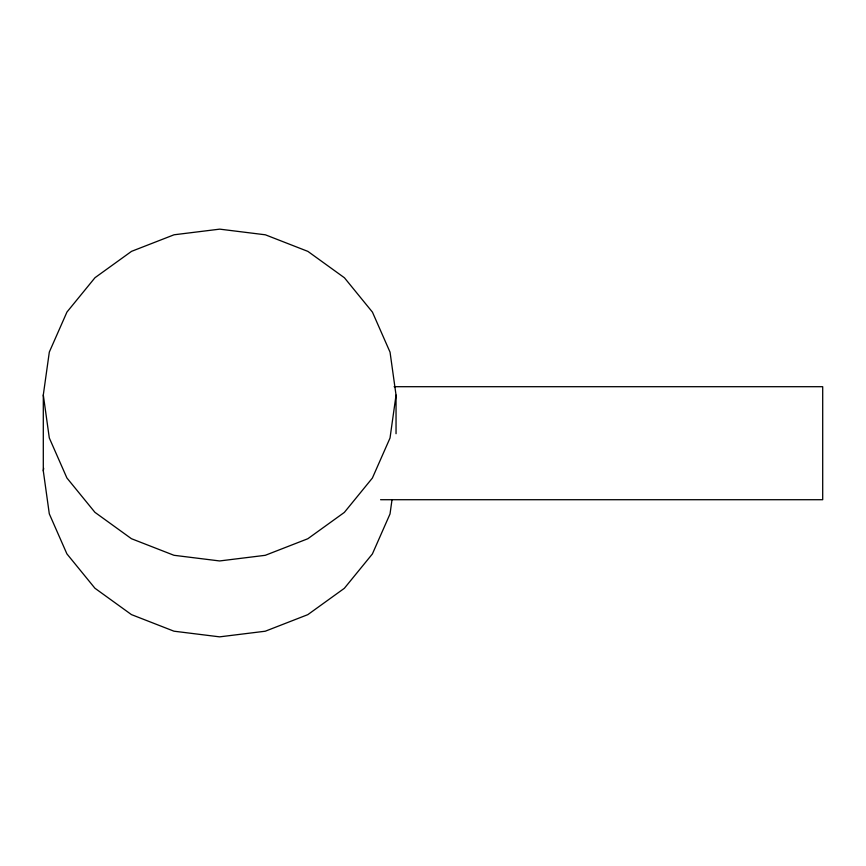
<?xml version="1.0" encoding="UTF-8"?>
<svg xmlns="http://www.w3.org/2000/svg" width="866" height="866" viewBox="0 0 866 866"><rect width="100%" height="100%" fill="white"/><g stroke="black" fill="none" stroke-linecap="round" stroke-linejoin="round"><path stroke-width="1.3" d="M392.027 499.628L390.025 513.939L372.391 553.948L344.354 588.306L307.809 614.654L265.267 631.217L219.618 636.856L173.969 631.195L131.437 614.6L94.924 588.231L66.898 553.861L49.297 513.841L43.3 470.898L43.3 394.993L49.319 352.061L66.953 312.052L95 277.694L131.535 251.346L174.077 234.783L219.726 229.144L265.375 234.805L307.906 251.4L344.43 277.77L372.445 312.139L390.046 352.159L396.043 395.102L396.043 433.714M43.3 470.898L43.668 468.3M396.043 395.102L390.025 438.034L372.391 478.043L344.354 512.401L307.809 538.749L265.267 555.312L219.618 560.952L173.969 555.29L131.437 538.706L94.924 512.326L66.898 477.956L49.297 437.936L43.3 394.993M394.095 386.701L822.7 386.701L822.7 499.714L380.575 499.714"/></g></svg>
